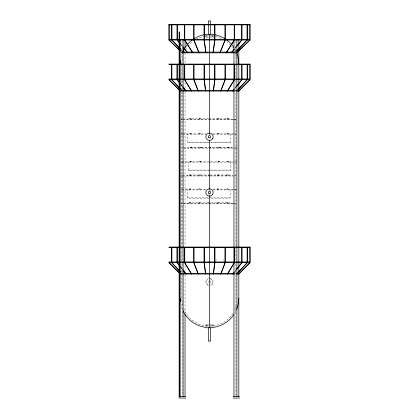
<?xml version="1.0" encoding="UTF-8"?>
<svg xmlns="http://www.w3.org/2000/svg" width="419" height="419" viewBox="0 0 419 419"><rect width="100%" height="100%" fill="white"/><g stroke="black" fill="none" stroke-linecap="round" stroke-linejoin="round"><path stroke-width="0.31" stroke-dasharray="2.1 1.57" d="M181.631 63.604L182.223 58.178M180.662 58.524L182.396 52.38M236.227 306.09L234.713 310.06M184.02 52.396L184.826 50.762M234.907 312.972L236.604 309.531M185.366 49.672L187.387 46.64M232.959 313.25C228.313 320.577 219.865 325.951 211.056 325.966M234.74 88.582L235.907 87.105M234.556 89.074L236.112 87.105M234.74 271.559L235.907 270.082M234.556 272.051L236.112 270.082M234.802 48.4L236.028 46.918M234.603 48.892L236.237 46.918M187.791 46.184L192.536 41.497M236.028 51.458L234.703 52.836L236.756 52.836M236.232 51.458L234.907 52.836L234.63 52.097L236.468 52.097M189.734 119.363C189.419 118.425 191.52 118.425 191.2 119.363M199.025 119.363C198.711 118.425 200.806 118.425 200.492 119.363M208.316 119.363L208.411 118.839M189.776 133.907C189.461 132.97 191.562 132.97 191.242 133.907M217.608 119.363C217.288 118.425 219.388 118.425 219.074 119.363M199.067 133.907C198.753 132.97 200.848 132.97 200.533 133.907M226.894 119.363C226.579 118.425 228.68 118.425 228.36 119.363M190.682 147.797C190.367 146.859 192.468 146.859 192.148 147.797M217.644 133.907C217.33 132.97 219.43 132.97 219.116 133.907M199.973 147.797C199.654 146.859 201.754 146.859 201.439 147.797M226.936 133.907C226.621 132.97 228.722 132.97 228.402 133.907M190.184 161.839C189.87 160.901 191.97 160.901 191.651 161.839M218.55 147.797C218.236 146.859 220.336 146.859 220.017 147.797M199.475 161.839C199.161 160.901 201.256 160.901 200.942 161.839M227.842 147.797C227.527 146.859 229.628 146.859 229.308 147.797M189.603 175.545C189.283 174.608 191.383 174.608 191.069 175.545M218.058 161.839C217.739 160.901 219.839 160.901 219.525 161.839M198.889 175.545C198.575 174.608 200.675 174.608 200.355 175.545M227.344 161.839C227.03 160.901 229.13 160.901 228.811 161.839M208.18 175.545L208.505 174.922M189.503 189.477C189.189 188.54 191.284 188.54 190.97 189.477M217.471 175.545C217.152 174.608 219.252 174.608 218.938 175.545M198.795 189.477C198.475 188.54 200.575 188.54 200.261 189.477M226.763 175.545C226.443 174.608 228.544 174.608 228.229 175.545M189.451 203.414C189.137 202.477 191.237 202.477 190.917 203.414M217.372 189.477C217.058 188.54 219.158 188.54 218.838 189.477M198.742 203.414C198.428 202.477 200.523 202.477 200.209 203.414M226.663 189.477C226.349 188.54 228.449 188.54 228.13 189.477M208.034 203.414L208.489 202.754M217.325 203.414C217.005 202.477 219.106 202.477 218.791 203.414M226.611 203.414C226.297 202.477 228.397 202.477 228.077 203.414M196.108 39.203L198.836 37.857L203.477 36.448M204.074 36.333L208.301 35.94M213.072 35.971L211.056 35.945M205.928 325.94L207.944 325.966M211.401 325.972L213.072 325.94M210.291 35.945L210.877 35.971M208.123 325.94L208.557 325.935M209.909 325.972L211.317 325.935M208.557 37.553L205.865 37.553L205.865 35.364M209.5 37.553L213.135 37.553L213.135 35.364M180.982 90.315L182.16 90.315M234.42 90.315L235.714 90.315M180.165 91.049L182.27 91.049M234.42 91.049L235.714 91.049M208.4 118.792L187.722 118.792L187.722 119.818M209.05 118.792L230.371 118.792L230.371 119.818M189.734 118.907L191.2 118.907M199.025 118.907L200.492 118.907M217.608 118.907L219.074 118.907M226.894 118.907L228.36 118.907M182.129 119.363L181.176 119.363L181.176 119.818L182.129 119.818M182.684 119.363L208.463 119.363M209.05 119.363L233.184 119.363M233.739 119.363L236.918 119.363M182.684 119.818L208.447 119.818M209.05 119.818L233.184 119.818M233.739 119.818L236.918 119.818M189.776 133.452L191.242 133.452M199.067 133.452L200.533 133.452M217.644 133.452L219.116 133.452M226.936 133.452L228.402 133.452M182.171 133.907L181.223 133.907L181.223 134.363L182.171 134.363M182.726 133.907L206.085 133.907M212.967 133.907L233.226 133.907M233.786 133.907L236.012 133.907M182.726 134.363L206.085 134.363M210.385 134.363L209.091 134.363L209.091 133.907M212.967 134.363L233.226 134.363M234.897 134.363L236.012 134.363M187.77 142.125L230.413 142.125M190.682 147.341L192.148 147.341M199.973 147.341L201.439 147.341M210.092 147.341L210.726 147.341L210.726 147.797M218.55 147.341L220.017 147.341M227.842 147.341L229.308 147.341M183.077 147.797L236.918 147.797M183.632 148.253L236.358 148.253M190.184 161.383L191.651 161.383M199.475 161.383L200.942 161.383M210.087 161.383L210.233 161.839M218.058 161.383L219.525 161.383M227.344 161.383L228.811 161.383M181.626 161.839L233.634 161.839M234.75 161.839L236.421 161.839M181.626 162.294L208.295 162.294M209.5 162.294L236.421 162.294M188.173 170.056L230.822 170.056M209.563 174.974L187.592 174.974L187.592 176.001M210.207 174.974L230.235 174.974L230.235 176.001M189.603 175.09L191.069 175.09M198.889 175.09L200.355 175.09M208.18 175.09L208.463 175.09M217.471 175.09L218.938 175.09M226.763 175.09L228.229 175.09M181.993 175.545L181.045 175.545L181.045 176.001L181.993 176.001M182.553 175.545L209.563 175.545M210.118 175.545L233.053 175.545M234.724 175.545L235.834 175.545M182.553 176.001L208.913 176.001M210.118 176.001L233.053 176.001M233.608 176.001L236.782 176.001M189.503 189.021L190.97 189.021M198.795 189.021L200.261 189.021M217.372 189.021L218.838 189.021M226.663 189.021L228.13 189.021M205.813 189.477L180.945 189.477L180.945 189.938L205.813 189.938M213.025 189.477L232.954 189.477M233.509 189.477L236.688 189.477M210.757 189.938L208.819 189.938L208.819 189.477M213.025 189.938L232.954 189.938M234.624 189.938L236.688 189.938M187.497 197.7L230.141 197.7M189.451 202.958L190.917 202.958M198.742 202.958L200.209 202.958M208.034 202.958L208.484 202.958M217.325 202.958L218.791 202.958M226.611 202.958L228.077 202.958M232.901 203.414L180.893 203.414L180.893 203.87L232.901 203.87M233.456 203.414L236.635 203.414M233.456 203.87L236.635 203.87M179.976 273.293L182.16 273.293M234.42 273.293L236.363 273.293M180.165 274.026L182.27 274.026M234.42 274.026L235.714 274.026M208.557 324.468L205.865 324.468L205.865 326.113M209.5 324.468L213.135 324.468L213.135 326.113M209.909 35.94L210.443 35.976M208.123 35.971L208.557 35.976M210.699 35.94L214.926 36.333M207.683 325.935L208.301 325.972M210.291 325.966L210.877 325.94M207.944 35.945L205.928 35.971M207.599 325.972C197.239 325.699 187.675 318.424 183.752 308.971M209.992 147.111L210.726 147.341M215.523 36.448L221.798 38.663M226.464 41.497L230.408 45.268M181.076 51.506L182.448 52.836M181.327 51.951L182.26 52.836L182.239 52.097M181.207 49.631L182.087 50.547M180.998 49.631L182.323 51.003M181.055 89.629L182.359 91.049M180.851 89.629L182.155 91.049M181.055 272.607L182.359 274.026M181.286 273.083L182.155 274.026M180.924 44.456L182.15 45.933M180.72 44.456L182.354 46.425M181.144 84.638L182.312 86.115M180.94 84.638L182.108 86.115M181.144 267.615L182.312 269.098M180.94 267.615L182.108 269.098M231.613 46.64L233.634 49.672M234.907 48.939L236.321 51.804M234.713 51.851L236.421 56.392M182.192 308.923L180.411 302.13M182.459 304.922L181.631 298.302L181.631 263.656M237.866 147.797L237.866 148.253M235.902 40.674L235.902 45.252M235.902 45.907L235.902 77.965M235.902 80.584L235.902 85.162M235.902 85.816L235.902 246.105M235.902 246.76L235.902 261.152M235.902 263.771L235.902 308.258M235.902 308.913L235.902 395.929M231.319 148.253L231.319 147.226L188.676 147.226L188.676 148.253M230.822 161.839L230.817 170.512L188.173 170.512L188.173 161.839M230.413 133.907L230.413 142.58L187.77 142.58L187.77 133.907M230.141 189.477L230.141 198.156L187.497 198.156L187.497 189.477M230.089 203.87L230.089 202.843L187.44 202.843L187.44 203.87M223.437 259.523L223.437 260.257M216.712 259.523L216.712 260.257M212.643 35.002L212.643 37.553M212.643 324.468L212.643 327.024M209.5 189.645L209.5 190.949M209.5 194.217L209.5 195.663M206.305 35.002L206.305 37.553M206.305 324.468L206.305 327.024M185.036 53.103L185.036 63.573M185.036 82.543L185.036 87.781M185.036 91.703L185.036 246.105M185.036 265.735L185.036 270.967M185.036 274.895L185.036 313.496M182.103 40.674L182.103 77.965M182.103 80.584L182.103 246.105M182.103 246.76L182.103 261.152M182.103 263.771L182.103 395.929M181.867 52.097L181.867 52.836M181.631 64.914L181.631 77.986M181.631 80.605L181.631 247.31M181.631 247.964L181.631 261.042M209.552 278.368A3.635 3.635 0 0 1 210.49 285.517M208.61 285.517A3.635 3.635 0 0 1 206.981 284.574L206.399 283.82A3.635 3.635 0 0 1 206.399 280.185L206.981 279.431A3.635 3.635 0 0 1 208.61 278.494M210.369 278.918A3.169 3.169 0 0 1 210.369 285.035M207.965 284.721A3.169 3.169 0 0 1 207.965 279.232M210.039 280.924A1.189 1.189 0 0 1 209.998 283.103M208.458 282.474A1.189 1.189 0 0 1 208.442 281.573"/><path stroke-width="0.63" d="M180.165 63.604L180.369 60.415M238.835 298.302L237.835 305.896L236.604 309.531M213.245 91.049L214.722 79.71M213.449 91.049L214.926 79.71M213.245 274.026L214.722 262.687M213.449 274.026L214.926 262.687M212.972 52.836L214.722 40.02M213.177 52.836L214.926 40.02M220.682 91.049L225.003 79.71M220.886 91.049L225.207 79.71M220.682 274.026L225.003 262.687M220.886 274.026L225.207 262.687M219.881 52.836L225.003 40.02M220.085 52.836L225.207 40.02M182.962 51.233C186.994 42.235 195.93 35.809 205.671 34.52M227.349 91.049L234.221 79.71M227.554 91.049L234.431 79.71M227.349 274.026L234.221 262.687M227.554 274.026L234.431 262.687M226.071 52.836L234.221 40.02M226.276 52.836L234.431 40.02M233.839 314.569C229.313 321.577 221.562 326.26 213.329 327.391M232.791 91.049L233.959 89.566M236.688 86.115L241.753 79.71M232.995 91.049L234.163 89.566M236.505 86.613L241.957 79.71M232.791 274.026L233.959 272.549M236.688 269.098L241.753 262.687M232.995 274.026L234.163 272.549M236.505 269.59L241.957 262.687M231.126 52.836L233.985 49.384M236.436 46.425L241.753 40.02M231.33 52.836L234.195 49.384M236.646 46.425L241.957 40.02M247.074 79.71L236.641 91.049L239.024 91.049M236.845 91.049L247.278 79.71M237.075 273.555L247.074 262.687M236.845 274.026L247.278 262.687M236.468 51.003L247.074 40.02M236.672 51.003L247.278 40.02M238.631 91.049L249.829 79.71M238.835 91.049L250.033 79.71M238.631 274.026L249.829 262.687M238.835 274.026L250.033 262.687M249.829 40.02L236.552 52.836L250.033 40.02M168.92 24.637L250.08 24.637M168.92 24.857L250.08 24.857M205.865 34.269L213.135 34.269M168.92 39.286L250.08 39.286M168.92 40.02L250.08 40.02M182.862 52.097L234.3 52.097M182.862 52.836L234.3 52.836M168.92 64.086L250.08 64.086M168.92 64.306L250.08 64.306L250.08 78.976L168.92 78.976M168.92 79.71L250.08 79.71M182.637 90.315L234.263 90.315M236.84 90.315L239.024 90.315M182.637 91.049L234.263 91.049M168.92 247.069L250.08 247.069M168.92 247.289L250.08 247.289L250.08 261.954L168.92 261.954M168.92 262.687L250.08 262.687M182.637 273.293L234.263 273.293M236.84 273.293L239.024 273.293M182.637 274.026L234.263 274.026M236.646 274.026L239.024 274.026M205.865 327.758L213.135 327.758M179.426 396.584L185.769 396.584M233.231 396.584L239.568 396.584M185.769 398.05L179.133 398.05L179.123 31.954L179.557 31.954L179.562 396.741M233.231 398.05L239.568 398.05M213.329 34.52C221.562 35.652 229.313 40.329 233.839 47.342M205.671 327.391C195.93 326.102 186.994 319.676 182.962 310.678M169.171 40.02L180.16 50.626M168.962 40.02L180.411 51.066M169.171 79.71L180.369 91.049L168.962 79.71M169.171 262.687L180.369 274.026L168.962 262.687M171.926 40.02L180.322 48.714M182.972 51.458L184.297 52.836M171.717 40.02L180.558 49.17M182.768 51.458L184.093 52.836M171.926 79.71L180.186 88.687M171.717 79.71L180.416 89.158M171.926 262.687L180.186 271.664M171.717 262.687L180.416 272.135M177.247 40.02L180.516 43.964M182.967 46.918L187.874 52.836M177.043 40.02L180.311 43.964M182.763 46.918L187.665 52.836M177.247 79.71L180.364 83.653M182.705 86.613L186.209 91.049M177.043 79.71L180.547 84.146M182.888 87.105L186.005 91.049M177.247 262.687L180.364 266.631M182.705 269.59L186.209 274.026M177.043 262.687L180.547 267.123M182.888 270.082L186.005 274.026M184.774 40.02L192.929 52.836M184.57 40.02L192.724 52.836M184.774 79.71L191.651 91.049M184.57 79.71L191.446 91.049M184.774 262.687L191.651 274.026M184.57 262.687L191.446 274.026M193.997 40.02L199.119 52.836M193.788 40.02L198.915 52.836M193.997 79.71L198.318 91.049M193.788 79.71L198.114 91.049M193.997 262.687L198.318 274.026M193.788 262.687L198.114 274.026M236.604 52.38L237.835 56.015L238.835 63.604M204.278 40.02L206.028 52.836M204.074 40.02L205.823 52.836M204.278 79.71L205.755 91.049M204.074 79.71L205.546 91.049M204.278 262.687L205.755 274.026M204.074 262.687L205.546 274.026M180.165 298.302L180.369 301.497M250.033 24.637L250.033 39.307M249.829 24.637L249.829 39.307M249.876 64.306L249.876 78.976M249.876 247.289L249.876 261.954M247.278 24.637L247.278 39.307M247.32 64.306L247.32 78.976M247.32 247.289L247.32 261.954M247.116 64.306L247.116 78.976M247.116 247.289L247.116 261.954M247.074 24.637L247.074 39.307M241.957 24.637L241.957 39.307M241.993 64.306L241.993 78.976M241.993 247.289L241.993 261.954M241.784 64.306L241.784 78.976M241.784 247.289L241.784 261.954M241.753 24.637L241.753 39.307M238.835 40.02L238.835 396.584M236.897 40.02L236.897 396.584M234.457 64.306L234.457 78.976M234.457 247.289L234.457 261.954M234.431 24.637L234.431 39.307M234.221 24.637L234.221 39.307M234.252 64.306L234.252 78.976M234.252 247.289L234.252 261.954M233.964 40.02L233.964 396.584M225.207 24.637L225.207 39.307M225.228 64.306L225.228 78.976M225.228 247.289L225.228 261.954M225.019 64.306L225.019 78.976M225.019 247.289L225.019 261.954M225.003 24.637L225.003 39.307M214.926 24.637L214.926 39.307M214.931 64.306L214.931 78.976M214.931 247.289L214.931 261.954M214.722 24.637L214.722 39.307M214.727 64.306L214.727 78.976M214.727 247.289L214.727 261.954M210.689 34.269L210.689 20.95L208.322 20.95L208.311 34.269M210.689 327.758L210.689 341.076L208.322 341.076L208.311 327.758M209.5 34.269L209.5 39.8M209.5 40.334L209.5 133.556M209.5 140.098L209.5 189.126M209.5 195.663L209.5 327.642M204.278 24.637L204.278 39.307M204.273 64.306L204.273 78.976M204.273 247.289L204.273 261.954M204.074 24.637L204.074 39.307M204.069 64.306L204.069 78.976M204.069 247.289L204.069 261.954M193.997 24.637L193.997 39.307M193.981 64.306L193.981 78.976M193.981 247.289L193.981 261.954M193.788 24.637L193.788 39.307M193.772 64.306L193.772 78.976M193.772 247.289L193.772 261.954M185.036 40.02L185.036 47.871M185.036 314.15L185.036 396.584M184.774 24.637L184.774 39.307M184.748 64.306L184.748 78.976M184.748 247.289L184.748 261.954M184.57 24.637L184.57 39.307M184.543 64.306L184.543 78.976M184.543 247.289L184.543 261.954M183.098 40.02L183.098 396.584M180.16 40.02L180.16 396.584M177.247 24.637L177.247 39.307M177.211 64.306L177.211 78.976M177.211 247.289L177.211 261.954M177.043 24.637L177.043 39.307M177.007 64.306L177.007 78.976M177.007 247.289L177.007 261.954M171.926 24.637L171.926 39.307M171.884 64.306L171.884 78.976M171.884 247.289L171.884 261.954M171.717 24.637L171.717 39.307M171.68 64.306L171.68 78.976M171.68 247.289L171.68 261.954M169.171 24.637L169.171 39.307M168.962 24.637L168.962 39.307M212.648 138.558L212.072 139.312A3.635 3.635 0 0 1 206.928 139.312A3.635 3.635 0 0 1 206.928 134.169A3.635 3.635 0 0 1 212.072 134.169L212.648 134.923A3.635 3.635 0 0 1 212.648 138.558M212.648 194.285L212.072 195.039A3.635 3.635 0 0 1 206.928 195.039A3.635 3.635 0 0 1 206.928 189.896A3.635 3.635 0 0 1 212.072 189.896L212.648 190.65A3.635 3.635 0 0 1 212.648 194.285M208.887 137.762A1.189 1.189 0 0 0 210.689 136.767A1.189 1.189 0 0 0 208.924 135.704A1.189 1.189 0 0 0 208.887 137.762M208.887 193.484A1.189 1.189 0 0 0 210.689 192.494A1.189 1.189 0 0 0 208.924 191.431A1.189 1.189 0 0 0 208.887 193.484"/></g></svg>
